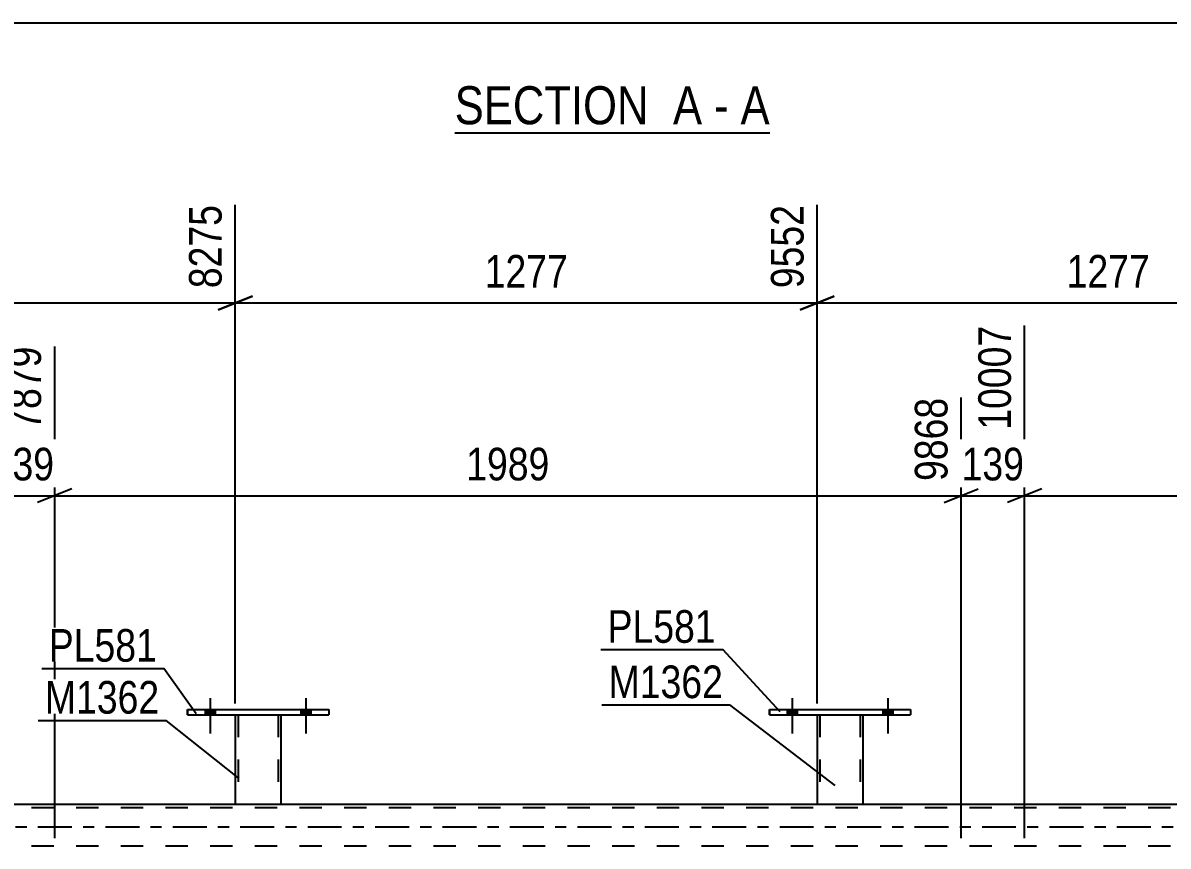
# Model space of a CAD drawing. Header units: millimetres. Extents: x 0 to 841, y 0 to 594.
# Drawn here: x 388.2 to 488.7, y 443.7 to 516 of the extents above; entities that cross this region are included whole.
import ezdxf

# ---------------------------------------------------------------- set-up
doc = ezdxf.new("R2010")
doc.units = ezdxf.units.MM
doc.linetypes.add('DXK_LINE_DOT2', pattern=[3.9198, 1.9599, -1.9599])
doc.linetypes.add('DXK_LINE_DOT3', pattern=[5.9187, 2.979, -0.9799, 0.9799, -0.9799])
doc.styles.add('Arial Narrow', font='ARIALN.TTF', dxfattribs={"height": 0.2})

# ---------------------------------------------------------------- blocks, each defined once
blk = doc.blocks.new('Unknown-318884321-11 - 18851')
at = {"color": 6, "linetype": 'Continuous'}
blk.add_line((426.06, 506.34), (453.71, 506.34), dxfattribs=at)
at = {"color": 0, "linetype": 'Continuous'}
for points in [[(444.17, 507.09), (444.17, 510.59), (426.06, 510.59), (426.06, 507.09)], [(447.78, 507.09), (447.78, 510.59), (445.22, 510.59), (445.22, 507.09)], [(450.1, 507.09), (450.1, 510.59), (448.83, 510.59), (448.83, 507.09)], [(453.71, 507.09), (453.71, 510.59), (451.15, 510.59), (451.15, 507.09)]]:
    blk.add_wipeout(points, dxfattribs=at)
at = {"color": 7, "linetype": 'Continuous', "style": 'Arial Narrow'}
for s, p in [('SECTION ', (426.06, 507.09)), ('A', (445.22, 507.09)), ('A', (451.15, 507.09)), ('-', (448.83, 507.09))]:
    blk.add_text(s, height=3.34, dxfattribs=at).set_placement(p)
blk = doc.blocks.new('Part-318884321-3966 - 3831')
at = {"color": 2, "linetype": 'Continuous'}
for p, q in [((457.88, 455.23), (457.88, 447.39)), ((461.88, 455.23), (461.88, 447.39)), ((457.88, 447.39), (461.85, 447.39)), ((461.88, 447.39), (461.85, 447.39))]:
    blk.add_line(p, q, dxfattribs=at)
at = {"color": 7, "linetype": 'DXK_LINE_DOT2'}
for p, q in [((457.88, 455.23), (461.88, 455.23)), ((457.88, 455.23), (457.88, 455.23)), ((457.88, 455.23), (457.88, 455.23)), ((458.12, 455.23), (458.12, 447.39)), ((461.64, 455.23), (461.64, 447.39)), ((461.88, 455.23), (461.88, 455.23)), ((461.88, 455.23), (461.88, 455.23)), ((461.62, 447.39), (461.64, 447.39))]:
    blk.add_line(p, q, dxfattribs=at)
blk = doc.blocks.new('Part-318884321-3971 - 3831')
at = {"color": 2, "linetype": 'Continuous'}
for p, q in [((453.68, 455.23), (453.68, 455.71)), ((453.68, 455.71), (453.68, 455.71)), ((453.68, 455.71), (466.08, 455.71)), ((466.08, 455.71), (466.08, 455.23)), ((453.68, 455.23), (453.68, 455.23)), ((453.68, 455.23), (466.08, 455.23))]:
    blk.add_line(p, q, dxfattribs=at)
at = {"color": 7, "linetype": 'DXK_LINE_DOT2'}
for p, q in [((453.68, 455.71), (453.68, 455.23)), ((453.68, 455.71), (453.68, 455.71)), ((466.08, 455.71), (466.08, 455.23)), ((453.68, 455.23), (453.68, 455.23))]:
    blk.add_line(p, q, dxfattribs=at)
blk = doc.blocks.new('Bolt-318884321-3881 - 3831')
at = {"linetype": 'Continuous'}
for points in [[(404.16, 455.23), (405.04, 455.23), (405.04, 455.71), (404.16, 455.71)], [(412.56, 455.23), (413.44, 455.23), (413.44, 455.71), (412.56, 455.71)]]:
    blk.add_hatch(color=1, dxfattribs=at).paths.add_polyline_path(points)
at = {"color": 1, "linetype": 'Continuous'}
for p, q in [((404.6, 456.71), (404.6, 453.59)), ((413, 456.71), (413, 453.59)), ((404.16, 455.71), (404.16, 455.23)), ((405.04, 455.71), (405.04, 455.23)), ((412.56, 455.71), (412.56, 455.23)), ((413.44, 455.71), (413.44, 455.23))]:
    blk.add_line(p, q, dxfattribs=at)
blk = doc.blocks.new('Bolt-318884321-3882 - 3831')
at = {"linetype": 'Continuous'}
for points in [[(404.16, 455.23), (405.04, 455.23), (405.04, 455.71), (404.16, 455.71)], [(412.56, 455.23), (413.44, 455.23), (413.44, 455.71), (412.56, 455.71)]]:
    blk.add_hatch(color=1, dxfattribs=at).paths.add_polyline_path(points)
at = {"color": 1, "linetype": 'Continuous'}
for p, q in [((404.6, 456.71), (404.6, 453.59)), ((413, 456.71), (413, 453.59)), ((404.16, 455.71), (404.16, 455.23)), ((405.04, 455.71), (405.04, 455.23)), ((412.56, 455.71), (412.56, 455.23)), ((413.44, 455.71), (413.44, 455.23))]:
    blk.add_line(p, q, dxfattribs=at)
blk = doc.blocks.new('Part-318884321-4210 - 3831')
at = {"color": 2, "linetype": 'Continuous'}
blk.add_line((75.79, 447.39), (790.7, 447.39), dxfattribs=at)
at = {"color": 7, "linetype": 'DXK_LINE_DOT2'}
for p, q in [((790.7, 447.07), (75.79, 447.07)), ((790.7, 443.71), (75.79, 443.71))]:
    blk.add_line(p, q, dxfattribs=at)
at = {"color": 7, "linetype": 'DXK_LINE_DOT3'}
blk.add_line((75.79, 445.39), (790.7, 445.39), dxfattribs=at)
blk = doc.blocks.new('Bolt-318884321-3883 - 3831')
at = {"linetype": 'Continuous'}
for points in [[(455.24, 455.23), (456.12, 455.23), (456.12, 455.71), (455.24, 455.71)], [(463.64, 455.23), (464.52, 455.23), (464.52, 455.71), (463.64, 455.71)]]:
    blk.add_hatch(color=1, dxfattribs=at).paths.add_polyline_path(points)
at = {"color": 1, "linetype": 'Continuous'}
for p, q in [((455.68, 456.71), (455.68, 453.59)), ((464.08, 456.71), (464.08, 453.59)), ((455.24, 455.71), (455.24, 455.23)), ((456.12, 455.71), (456.12, 455.23)), ((463.64, 455.71), (463.64, 455.23)), ((464.52, 455.71), (464.52, 455.23))]:
    blk.add_line(p, q, dxfattribs=at)
blk = doc.blocks.new('Bolt-318884321-3884 - 3831')
at = {"linetype": 'Continuous'}
for points in [[(455.24, 455.23), (456.12, 455.23), (456.12, 455.71), (455.24, 455.71)], [(463.64, 455.23), (464.52, 455.23), (464.52, 455.71), (463.64, 455.71)]]:
    blk.add_hatch(color=1, dxfattribs=at).paths.add_polyline_path(points)
at = {"color": 1, "linetype": 'Continuous'}
for p, q in [((455.68, 456.71), (455.68, 453.59)), ((464.08, 456.71), (464.08, 453.59)), ((455.24, 455.71), (455.24, 455.23)), ((456.12, 455.71), (456.12, 455.23)), ((463.64, 455.71), (463.64, 455.23)), ((464.52, 455.71), (464.52, 455.23))]:
    blk.add_line(p, q, dxfattribs=at)
blk = doc.blocks.new('Part-318884321-3956 - 3831')
at = {"color": 2, "linetype": 'Continuous'}
for p, q in [((406.8, 455.23), (406.8, 447.39)), ((410.8, 455.23), (410.8, 447.39)), ((406.8, 447.39), (410.76, 447.39)), ((410.8, 447.39), (410.76, 447.39))]:
    blk.add_line(p, q, dxfattribs=at)
at = {"color": 7, "linetype": 'DXK_LINE_DOT2'}
for p, q in [((406.8, 455.23), (410.8, 455.23)), ((406.8, 455.23), (406.8, 455.23)), ((406.8, 455.23), (406.8, 455.23)), ((407.04, 455.23), (407.04, 447.39)), ((410.56, 455.23), (410.56, 447.39)), ((410.8, 455.23), (410.8, 455.23)), ((410.8, 455.23), (410.8, 455.23)), ((410.54, 447.39), (410.56, 447.39))]:
    blk.add_line(p, q, dxfattribs=at)
blk = doc.blocks.new('Part-318884321-3961 - 3831')
at = {"color": 2, "linetype": 'Continuous'}
for p, q in [((402.6, 455.23), (402.6, 455.71)), ((402.6, 455.71), (402.6, 455.71)), ((402.6, 455.71), (415, 455.71)), ((415, 455.71), (415, 455.23)), ((402.6, 455.23), (402.6, 455.23)), ((402.6, 455.23), (415, 455.23))]:
    blk.add_line(p, q, dxfattribs=at)
at = {"color": 7, "linetype": 'DXK_LINE_DOT2'}
for p, q in [((402.6, 455.71), (402.6, 455.23)), ((402.6, 455.71), (402.6, 455.71)), ((415, 455.71), (415, 455.23)), ((402.6, 455.23), (402.6, 455.23))]:
    blk.add_line(p, q, dxfattribs=at)
blk = doc.blocks.new('StraightDimension-318884321-24143 - 18851')
at = {"color": 7, "linetype": 'Continuous'}
blk.add_line((85.85, 515.99), (791.34, 515.99), dxfattribs=at)
blk = doc.blocks.new('StraightDimension-318884321-22572 - 3831')
at = {"color": 7, "linetype": 'Continuous'}
for p, q in [((508.96, 456.23), (508.96, 501.84)), ((457.88, 456.23), (457.88, 500.01)), ((459.38, 492), (456.38, 490.8)), ((507.46, 490.8), (510.46, 492)), ((457.88, 491.4), (508.96, 491.4))]:
    blk.add_line(p, q, dxfattribs=at)
at = {"color": 0}
blk.add_wipeout([(487.68, 492.15), (487.68, 496.35), (479.17, 496.35), (479.17, 492.15)], dxfattribs=at)
at = {"color": 3, "style": 'Arial Narrow'}
blk.add_text('1277', height=2.863, dxfattribs=at).set_placement((479.77, 492.75))
at = {"color": 0, "linetype": 'Continuous'}
blk.add_wipeout([(508.36, 502.44), (504.16, 502.44), (504.16, 492.1), (508.36, 492.1)], dxfattribs=at)
at = {"color": 3, "linetype": 'Continuous', "style": 'Arial Narrow'}
blk.add_text('10829', height=2.863, rotation=90.0002, dxfattribs=at).set_placement((507.76, 492.7))
blk = doc.blocks.new('StraightDimension-318884321-22734 - 3831')
at = {"color": 7, "linetype": 'Continuous'}
for p, q in [((390.95, 444.39), (390.95, 487.59)), ((470.51, 444.39), (470.51, 483.09)), ((392.45, 475.07), (389.45, 473.87)), ((390.95, 474.47), (470.51, 474.47)), ((469.01, 473.87), (472.01, 475.07))]:
    blk.add_line(p, q, dxfattribs=at)
at = {"color": 0}
blk.add_wipeout([(434.98, 475.22), (434.98, 479.42), (426.47, 479.42), (426.47, 475.22)], dxfattribs=at)
at = {"color": 3, "style": 'Arial Narrow'}
blk.add_text('1989', height=2.863, dxfattribs=at).set_placement((427.07, 475.82))
at = {"color": 0, "linetype": 'Continuous'}
blk.add_wipeout([(469.91, 483.69), (465.71, 483.69), (465.71, 475.17), (469.91, 475.17)], dxfattribs=at)
at = {"color": 3, "linetype": 'Continuous', "style": 'Arial Narrow'}
blk.add_text('9868', height=2.863, rotation=90.0002, dxfattribs=at).set_placement((469.31, 475.77))
blk = doc.blocks.new('StraightDimension-318884321-22573 - 3831')
at = {"color": 7, "linetype": 'Continuous'}
for p, q in [((406.8, 456.23), (406.8, 500.01)), ((457.88, 456.23), (457.88, 500.01)), ((408.3, 492), (405.3, 490.8)), ((456.38, 490.8), (459.38, 492)), ((406.8, 491.4), (457.88, 491.4))]:
    blk.add_line(p, q, dxfattribs=at)
at = {"color": 0}
blk.add_wipeout([(436.6, 492.15), (436.6, 496.35), (428.09, 496.35), (428.09, 492.15)], dxfattribs=at)
at = {"color": 3, "style": 'Arial Narrow'}
blk.add_text('1277', height=2.863, dxfattribs=at).set_placement((428.69, 492.75))
at = {"color": 0, "linetype": 'Continuous'}
blk.add_wipeout([(457.28, 500.61), (453.08, 500.61), (453.08, 492.1), (457.28, 492.1)], dxfattribs=at)
at = {"color": 3, "linetype": 'Continuous', "style": 'Arial Narrow'}
blk.add_text('9552', height=2.863, rotation=90.0002, dxfattribs=at).set_placement((456.68, 492.7))
blk = doc.blocks.new('StraightDimension-318884321-22574 - 3831')
at = {"color": 7, "linetype": 'Continuous'}
for p, q in [((355.72, 456.23), (355.72, 500.01)), ((406.8, 456.23), (406.8, 500.01)), ((357.22, 492), (354.22, 490.8)), ((405.3, 490.8), (408.3, 492)), ((355.72, 491.4), (406.8, 491.4))]:
    blk.add_line(p, q, dxfattribs=at)
at = {"color": 0}
blk.add_wipeout([(385.52, 492.15), (385.52, 496.35), (377, 496.35), (377, 492.15)], dxfattribs=at)
at = {"color": 3, "style": 'Arial Narrow'}
blk.add_text('1277', height=2.863, dxfattribs=at).set_placement((377.6, 492.75))
at = {"color": 0, "linetype": 'Continuous'}
blk.add_wipeout([(406.2, 500.61), (402, 500.61), (402, 492.1), (406.2, 492.1)], dxfattribs=at)
at = {"color": 3, "linetype": 'Continuous', "style": 'Arial Narrow'}
blk.add_text('8275', height=2.863, rotation=90.0002, dxfattribs=at).set_placement((405.6, 492.7))
blk = doc.blocks.new('StraightDimension-318884321-22732 - 3831')
at = {"color": 7, "linetype": 'Continuous'}
for p, q in [((476.08, 444.39), (476.08, 489.41)), ((555.64, 444.39), (555.64, 484.91)), ((477.58, 475.07), (474.58, 473.87)), ((476.08, 474.47), (555.64, 474.47)), ((554.14, 473.87), (557.14, 475.07))]:
    blk.add_line(p, q, dxfattribs=at)
at = {"color": 0}
blk.add_wipeout([(520.12, 475.22), (520.12, 479.42), (511.6, 479.42), (511.6, 475.22)], dxfattribs=at)
at = {"color": 3, "style": 'Arial Narrow'}
blk.add_text('1989', height=2.863, dxfattribs=at).set_placement((512.2, 475.82))
at = {"color": 0, "linetype": 'Continuous'}
blk.add_wipeout([(555.04, 485.51), (550.84, 485.51), (550.84, 475.17), (555.04, 475.17)], dxfattribs=at)
at = {"color": 3, "linetype": 'Continuous', "style": 'Arial Narrow'}
blk.add_text('11996', height=2.863, rotation=90.0002, dxfattribs=at).set_placement((554.44, 475.77))
blk = doc.blocks.new('StraightDimension-318884321-22733 - 3831')
at = {"color": 7, "linetype": 'Continuous'}
for p, q in [((476.08, 444.39), (476.08, 489.41)), ((470.51, 444.39), (470.51, 483.09)), ((469.01, 473.87), (472.01, 475.07)), ((470.51, 474.47), (476.08, 474.47)), ((477.58, 475.07), (474.58, 473.87))]:
    blk.add_line(p, q, dxfattribs=at)
at = {"color": 0}
blk.add_wipeout([(476.64, 475.22), (476.64, 479.42), (469.95, 479.42), (469.95, 475.22)], dxfattribs=at)
at = {"color": 3, "style": 'Arial Narrow'}
blk.add_text('139', height=2.863, dxfattribs=at).set_placement((470.55, 475.82))
at = {"color": 0, "linetype": 'Continuous'}
blk.add_wipeout([(475.48, 490.01), (471.28, 490.01), (471.28, 479.67), (475.48, 479.67)], dxfattribs=at)
at = {"color": 3, "linetype": 'Continuous', "style": 'Arial Narrow'}
blk.add_text('10007', height=2.863, rotation=90.0002, dxfattribs=at).set_placement((474.88, 480.27))
blk = doc.blocks.new('StraightDimension-318884321-22735 - 3831')
at = {"color": 7, "linetype": 'Continuous'}
for p, q in [((390.95, 444.39), (390.95, 487.59)), ((385.37, 444.39), (385.37, 483.09)), ((383.87, 473.87), (386.87, 475.07)), ((385.37, 474.47), (390.95, 474.47)), ((392.45, 475.07), (389.45, 473.87))]:
    blk.add_line(p, q, dxfattribs=at)
at = {"color": 0}
blk.add_wipeout([(391.5, 475.22), (391.5, 479.42), (384.82, 479.42), (384.82, 475.22)], dxfattribs=at)
at = {"color": 3, "style": 'Arial Narrow'}
blk.add_text('139', height=2.863, dxfattribs=at).set_placement((385.42, 475.82))
at = {"color": 0, "linetype": 'Continuous'}
blk.add_wipeout([(390.35, 488.19), (386.15, 488.19), (386.15, 479.67), (390.35, 479.67)], dxfattribs=at)
at = {"color": 3, "linetype": 'Continuous', "style": 'Arial Narrow'}
blk.add_text('7879', height=2.863, rotation=90.0002, dxfattribs=at).set_placement((389.75, 480.27))
blk = doc.blocks.new('Mark-318884321-3967 - 3831')
at = {"color": 30, "linetype": 'Continuous'}
for p in [(438.88, 460.96), (454.63, 455.51)]:
    blk.add_line(p, (449.58, 460.96), dxfattribs=at)
at = {"color": 0}
blk.add_wipeout([(448.98, 461.56), (448.98, 464.56), (439.48, 464.56), (439.48, 461.56)], dxfattribs=at)
blk.add_wipeout([(448.98, 461.56), (448.98, 464.56), (439.48, 464.56), (439.48, 461.56)], dxfattribs=at)
at = {"color": 3, "style": 'Arial Narrow'}
blk.add_text('PL581', height=2.863, dxfattribs=at).set_placement((439.48, 461.56))
blk = doc.blocks.new('Mark-318884321-3962 - 3831')
at = {"color": 30, "linetype": 'Continuous'}
for p in [(438.97, 456.1), (459.45, 449.04)]:
    blk.add_line(p, (450.22, 456.1), dxfattribs=at)
at = {"color": 0}
blk.add_wipeout([(449.62, 456.7), (449.62, 459.7), (439.57, 459.7), (439.57, 456.7)], dxfattribs=at)
blk.add_wipeout([(449.62, 456.7), (449.62, 459.7), (439.57, 459.7), (439.57, 456.7)], dxfattribs=at)
at = {"color": 3, "style": 'Arial Narrow'}
blk.add_text('M1362', height=2.863, dxfattribs=at).set_placement((439.57, 456.7))
blk = doc.blocks.new('Mark-318884321-20737 - 3831')
at = {"color": 30, "linetype": 'Continuous'}
for p in [(389.49, 454.74), (407.13, 449.63)]:
    blk.add_line(p, (400.74, 454.74), dxfattribs=at)
at = {"color": 0}
blk.add_wipeout([(400.14, 455.34), (400.14, 458.34), (390.09, 458.34), (390.09, 455.34)], dxfattribs=at)
blk.add_wipeout([(400.14, 455.34), (400.14, 458.34), (390.09, 458.34), (390.09, 455.34)], dxfattribs=at)
at = {"color": 3, "style": 'Arial Narrow'}
blk.add_text('M1362', height=2.863, dxfattribs=at).set_placement((390.09, 455.34))
blk = doc.blocks.new('Mark-318884321-20740 - 3831')
at = {"color": 30, "linetype": 'Continuous'}
for p in [(389.83, 459.3), (403.36, 455.31)]:
    blk.add_line(p, (400.54, 459.3), dxfattribs=at)
at = {"color": 0}
blk.add_wipeout([(399.94, 459.9), (399.94, 462.9), (390.43, 462.9), (390.43, 459.9)], dxfattribs=at)
blk.add_wipeout([(399.94, 459.9), (399.94, 462.9), (390.43, 462.9), (390.43, 459.9)], dxfattribs=at)
at = {"color": 3, "style": 'Arial Narrow'}
blk.add_text('PL581', height=2.863, dxfattribs=at).set_placement((390.43, 459.9))

msp = doc.modelspace()

# ---------------------------------------------------------------- block references
for name in ['StraightDimension-318884321-24143 - 18851', 'Unknown-318884321-11 - 18851', 'Bolt-318884321-3881 - 3831', 'Bolt-318884321-3882 - 3831', 'Bolt-318884321-3883 - 3831', 'Bolt-318884321-3884 - 3831', 'Part-318884321-3961 - 3831', 'Part-318884321-3971 - 3831', 'Part-318884321-3956 - 3831', 'Part-318884321-3966 - 3831', 'Part-318884321-4210 - 3831']:
    msp.add_blockref(name, (0, 0))

# ---------------------------------------------------------------- next in the draw order: block references
msp.add_blockref('StraightDimension-318884321-22572 - 3831', (0, 0))

# ---------------------------------------------------------------- next in the draw order: block references
for name in ['StraightDimension-318884321-22732 - 3831', 'StraightDimension-318884321-22734 - 3831']:
    msp.add_blockref(name, (0, 0))

# ---------------------------------------------------------------- next in the draw order: block references
for name in ['StraightDimension-318884321-22573 - 3831', 'StraightDimension-318884321-22733 - 3831']:
    msp.add_blockref(name, (0, 0))

# ---------------------------------------------------------------- next in the draw order: block references
for name in ['StraightDimension-318884321-22574 - 3831', 'Mark-318884321-3967 - 3831']:
    msp.add_blockref(name, (0, 0))

# ---------------------------------------------------------------- next in the draw order: block references
for name in ['StraightDimension-318884321-22735 - 3831', 'Mark-318884321-3962 - 3831']:
    msp.add_blockref(name, (0, 0))

# ---------------------------------------------------------------- next in the draw order: block references
msp.add_blockref('Mark-318884321-20737 - 3831', (0, 0))

# ---------------------------------------------------------------- next in the draw order: block references
msp.add_blockref('Mark-318884321-20740 - 3831', (0, 0))

doc.saveas('drawing.dxf')
